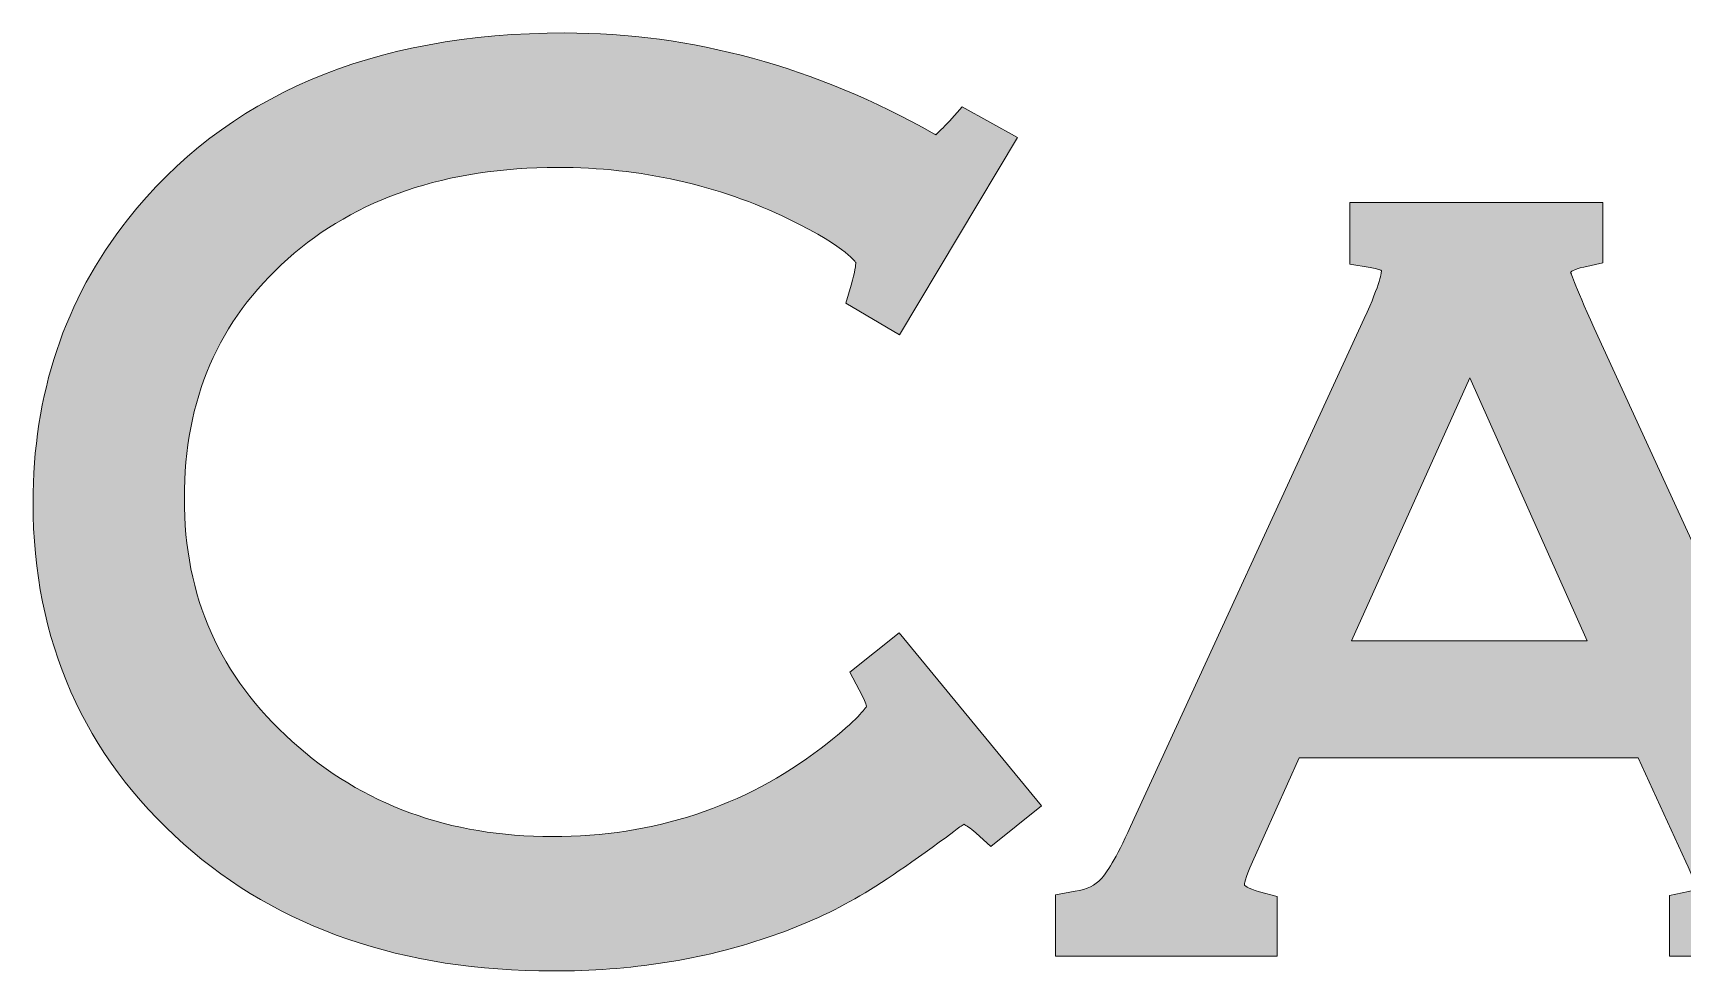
# Model space of a CAD drawing. Header units: inches. Extents: x 1117 to 1992, y -2324 to -585.
# Drawn here: x 1543.75 to 1560.89, y -1636.86 to -1627.12 of the extents above; entities that cross this region are included whole.
import ezdxf

# ---------------------------------------------------------------- set-up
doc = ezdxf.new("R2010")
doc.units = ezdxf.units.IN
doc.header["$MEASUREMENT"] = 0
doc.layers.add('Layer 1', color=7, linetype='Continuous')

# ---------------------------------------------------------------- blocks, each defined once
blk = doc.blocks.new('block 243')
at = {"layer": 'Layer 1', "true_color": 0x010101}
h = blk.add_hatch(color=18, dxfattribs=at)
h.dxf.hatch_style = 2
edge = h.paths.add_edge_path()
edge.add_spline(control_points=[(1552.239, -1633.757), (1552.239, -1633.757), (1552.337, -1633.941), (1552.337, -1633.941), (1552.386, -1634.033), (1552.406, -1634.086), (1552.414, -1634.111), (1552.387, -1634.156), (1552.289, -1634.282), (1551.942, -1634.547), (1551.141, -1635.158), (1550.2, -1635.467), (1549.149, -1635.467), (1548.079, -1635.467), (1547.169, -1635.135), (1546.443, -1634.478), (1545.689, -1633.802), (1545.322, -1632.976), (1545.322, -1631.952), (1545.322, -1630.923), (1545.674, -1630.109), (1546.397, -1629.464), (1547.105, -1628.834), (1548.048, -1628.514), (1549.201, -1628.514), (1550.065, -1628.514), (1550.873, -1628.695), (1551.605, -1629.051), (1552.243, -1629.36), (1552.298, -1629.511), (1552.302, -1629.5), (1552.302, -1629.528), (1552.295, -1629.596), (1552.253, -1629.736), (1552.253, -1629.736), (1552.197, -1629.923), (1552.197, -1629.923), (1552.197, -1629.923), (1552.756, -1630.254), (1552.756, -1630.254), (1552.756, -1630.254), (1553.984, -1628.203), (1553.984, -1628.203), (1553.984, -1628.203), (1553.408, -1627.883), (1553.408, -1627.883), (1553.408, -1627.883), (1553.275, -1628.032), (1553.275, -1628.032), (1553.208, -1628.105), (1553.163, -1628.149), (1553.134, -1628.175), (1553.128, -1628.172), (1553.12, -1628.168), (1553.113, -1628.164), (1551.885, -1627.469), (1550.595, -1627.117), (1549.279, -1627.117), (1547.275, -1627.117), (1545.745, -1627.77), (1544.732, -1629.057), (1544.078, -1629.884), (1543.749, -1630.874), (1543.749, -1632), (1543.749, -1633.43), (1544.277, -1634.622), (1545.317, -1635.544), (1546.303, -1636.419), (1547.593, -1636.863), (1549.154, -1636.863), (1549.958, -1636.863), (1550.708, -1636.746), (1551.381, -1636.516), (1551.709, -1636.406), (1552.016, -1636.27), (1552.293, -1636.112), (1552.564, -1635.957), (1552.908, -1635.722), (1553.32, -1635.414), (1553.371, -1635.373), (1553.406, -1635.351), (1553.427, -1635.338), (1553.45, -1635.35), (1553.49, -1635.375), (1553.55, -1635.429), (1553.55, -1635.429), (1553.707, -1635.57), (1553.707, -1635.57), (1553.707, -1635.57), (1554.233, -1635.148), (1554.233, -1635.148), (1554.233, -1635.148), (1552.752, -1633.35), (1552.752, -1633.35), (1552.752, -1633.35), (1552.239, -1633.757), (1552.239, -1633.757)], knot_values=[0, 0, 0, 0, 1, 1, 1, 2, 2, 2, 3, 3, 3, 4, 4, 4, 5, 5, 5, 6, 6, 6, 7, 7, 7, 8, 8, 8, 9, 9, 9, 10, 10, 10, 11, 11, 11, 12, 12, 12, 13, 13, 13, 14, 14, 14, 15, 15, 15, 16, 16, 16, 17, 17, 17, 18, 18, 18, 19, 19, 19, 20, 20, 20, 21, 21, 21, 22, 22, 22, 23, 23, 23, 24, 24, 24, 25, 25, 25, 26, 26, 26, 27, 27, 27, 28, 28, 28, 29, 29, 29, 30, 30, 30, 31, 31, 31, 32, 32, 32, 32], degree=3, periodic=1)
h = blk.add_hatch(color=18, dxfattribs=at)
h.dxf.hatch_style = 2
edge = h.paths.add_edge_path()
edge.add_spline(control_points=[(1562.672, -1635.885), (1562.605, -1635.811), (1562.488, -1635.642), (1562.307, -1635.254), (1562.307, -1635.254), (1559.977, -1630.183), (1559.977, -1630.183), (1559.761, -1629.707), (1559.734, -1629.591), (1559.731, -1629.603), (1559.731, -1629.603), (1559.758, -1629.574), (1559.869, -1629.549), (1559.869, -1629.549), (1560.066, -1629.506), (1560.066, -1629.506), (1560.066, -1629.506), (1560.066, -1628.878), (1560.066, -1628.878), (1560.066, -1628.878), (1557.439, -1628.878), (1557.439, -1628.878), (1557.439, -1628.878), (1557.439, -1629.518), (1557.439, -1629.518), (1557.439, -1629.518), (1557.65, -1629.552), (1557.65, -1629.552), (1557.731, -1629.565), (1557.765, -1629.586), (1557.766, -1629.587), (1557.766, -1629.598), (1557.761, -1629.707), (1557.587, -1630.084), (1557.587, -1630.084), (1555.158, -1635.361), (1555.158, -1635.361), (1555.003, -1635.704), (1554.906, -1635.847), (1554.852, -1635.907), (1554.791, -1635.972), (1554.704, -1636.015), (1554.584, -1636.035), (1554.584, -1636.035), (1554.377, -1636.072), (1554.377, -1636.072), (1554.377, -1636.072), (1554.377, -1636.709), (1554.377, -1636.709), (1554.377, -1636.709), (1556.683, -1636.709), (1556.683, -1636.709), (1556.683, -1636.709), (1556.683, -1636.09), (1556.683, -1636.09), (1556.683, -1636.09), (1556.498, -1636.04), (1556.498, -1636.04), (1556.368, -1636.005), (1556.341, -1635.968), (1556.342, -1635.968), (1556.342, -1635.966), (1556.344, -1635.907), (1556.425, -1635.73), (1556.425, -1635.73), (1556.911, -1634.647), (1556.911, -1634.647), (1556.911, -1634.647), (1560.434, -1634.647), (1560.434, -1634.647), (1560.434, -1634.647), (1560.93, -1635.728), (1560.93, -1635.728), (1560.997, -1635.876), (1561.03, -1635.964), (1561.048, -1636.012), (1561.027, -1636.019), (1560.998, -1636.029), (1560.958, -1636.037), (1560.958, -1636.037), (1560.76, -1636.079), (1560.76, -1636.079), (1560.76, -1636.079), (1560.76, -1636.708), (1560.76, -1636.708), (1560.76, -1636.708), (1563.167, -1636.708), (1563.167, -1636.708), (1563.167, -1636.708), (1563.167, -1636.066), (1563.167, -1636.066), (1563.167, -1636.066), (1562.954, -1636.034), (1562.954, -1636.034), (1562.837, -1636.016), (1562.746, -1635.968), (1562.672, -1635.885)], knot_values=[0, 0, 0, 0, 1, 1, 1, 2, 2, 2, 3, 3, 3, 4, 4, 4, 5, 5, 5, 6, 6, 6, 7, 7, 7, 8, 8, 8, 9, 9, 9, 10, 10, 10, 11, 11, 11, 12, 12, 12, 13, 13, 13, 14, 14, 14, 15, 15, 15, 16, 16, 16, 17, 17, 17, 18, 18, 18, 19, 19, 19, 20, 20, 20, 21, 21, 21, 22, 22, 22, 23, 23, 23, 24, 24, 24, 25, 25, 25, 26, 26, 26, 27, 27, 27, 28, 28, 28, 29, 29, 29, 30, 30, 30, 31, 31, 31, 32, 32, 32, 32], degree=3, periodic=1)
h.paths.add_polyline_path([(1558.686, -1630.701), (1559.903, -1633.433), (1557.455, -1633.433)])
at = {"layer": 'Layer 1', "lineweight": 0}
blk.add_lwpolyline([(1558.686, -1630.701), (1559.903, -1633.433), (1557.455, -1633.433), (1558.686, -1630.701)], dxfattribs=at)
for points in [[(1552.239, -1633.757), (1552.239, -1633.757), (1552.337, -1633.941), (1552.337, -1633.941), (1552.386, -1634.033), (1552.406, -1634.086), (1552.414, -1634.111), (1552.387, -1634.156), (1552.289, -1634.282), (1551.942, -1634.547), (1551.141, -1635.158), (1550.2, -1635.467), (1549.149, -1635.467), (1548.079, -1635.467), (1547.169, -1635.135), (1546.443, -1634.478), (1545.689, -1633.802), (1545.322, -1632.976), (1545.322, -1631.952), (1545.322, -1630.923), (1545.674, -1630.109), (1546.397, -1629.464), (1547.105, -1628.834), (1548.048, -1628.514), (1549.201, -1628.514), (1550.065, -1628.514), (1550.873, -1628.695), (1551.605, -1629.051), (1552.243, -1629.36), (1552.298, -1629.511), (1552.302, -1629.5), (1552.302, -1629.528), (1552.295, -1629.596), (1552.253, -1629.736), (1552.253, -1629.736), (1552.197, -1629.923), (1552.197, -1629.923), (1552.197, -1629.923), (1552.756, -1630.254), (1552.756, -1630.254), (1552.756, -1630.254), (1553.984, -1628.203), (1553.984, -1628.203), (1553.984, -1628.203), (1553.408, -1627.883), (1553.408, -1627.883), (1553.408, -1627.883), (1553.275, -1628.032), (1553.275, -1628.032), (1553.208, -1628.105), (1553.163, -1628.149), (1553.134, -1628.175), (1553.128, -1628.172), (1553.12, -1628.168), (1553.113, -1628.164), (1551.885, -1627.469), (1550.595, -1627.117), (1549.279, -1627.117), (1547.275, -1627.117), (1545.745, -1627.77), (1544.732, -1629.057), (1544.078, -1629.884), (1543.749, -1630.874), (1543.749, -1632), (1543.749, -1633.43), (1544.277, -1634.622), (1545.317, -1635.544), (1546.303, -1636.419), (1547.593, -1636.863), (1549.154, -1636.863), (1549.958, -1636.863), (1550.708, -1636.746), (1551.381, -1636.516), (1551.709, -1636.406), (1552.016, -1636.27), (1552.293, -1636.112), (1552.564, -1635.957), (1552.908, -1635.722), (1553.32, -1635.414), (1553.371, -1635.373), (1553.406, -1635.351), (1553.427, -1635.338), (1553.45, -1635.35), (1553.49, -1635.375), (1553.55, -1635.429), (1553.55, -1635.429), (1553.707, -1635.57), (1553.707, -1635.57), (1553.707, -1635.57), (1554.233, -1635.148), (1554.233, -1635.148), (1554.233, -1635.148), (1552.752, -1633.35), (1552.752, -1633.35), (1552.752, -1633.35), (1552.239, -1633.757), (1552.239, -1633.757)], [(1562.672, -1635.885), (1562.605, -1635.811), (1562.488, -1635.642), (1562.307, -1635.254), (1562.307, -1635.254), (1559.977, -1630.183), (1559.977, -1630.183), (1559.761, -1629.707), (1559.734, -1629.591), (1559.731, -1629.603), (1559.731, -1629.603), (1559.758, -1629.574), (1559.869, -1629.549), (1559.869, -1629.549), (1560.066, -1629.506), (1560.066, -1629.506), (1560.066, -1629.506), (1560.066, -1628.878), (1560.066, -1628.878), (1560.066, -1628.878), (1557.439, -1628.878), (1557.439, -1628.878), (1557.439, -1628.878), (1557.439, -1629.518), (1557.439, -1629.518), (1557.439, -1629.518), (1557.65, -1629.552), (1557.65, -1629.552), (1557.731, -1629.565), (1557.765, -1629.586), (1557.766, -1629.587), (1557.766, -1629.598), (1557.761, -1629.707), (1557.587, -1630.084), (1557.587, -1630.084), (1555.158, -1635.361), (1555.158, -1635.361), (1555.003, -1635.704), (1554.906, -1635.847), (1554.852, -1635.907), (1554.791, -1635.972), (1554.704, -1636.015), (1554.584, -1636.035), (1554.584, -1636.035), (1554.377, -1636.072), (1554.377, -1636.072), (1554.377, -1636.072), (1554.377, -1636.709), (1554.377, -1636.709), (1554.377, -1636.709), (1556.683, -1636.709), (1556.683, -1636.709), (1556.683, -1636.709), (1556.683, -1636.09), (1556.683, -1636.09), (1556.683, -1636.09), (1556.498, -1636.04), (1556.498, -1636.04), (1556.368, -1636.005), (1556.341, -1635.968), (1556.342, -1635.968), (1556.342, -1635.966), (1556.344, -1635.907), (1556.425, -1635.73), (1556.425, -1635.73), (1556.911, -1634.647), (1556.911, -1634.647), (1556.911, -1634.647), (1560.434, -1634.647), (1560.434, -1634.647), (1560.434, -1634.647), (1560.93, -1635.728), (1560.93, -1635.728), (1560.997, -1635.876), (1561.03, -1635.964), (1561.048, -1636.012), (1561.027, -1636.019), (1560.998, -1636.029), (1560.958, -1636.037), (1560.958, -1636.037), (1560.76, -1636.079), (1560.76, -1636.079), (1560.76, -1636.079), (1560.76, -1636.708), (1560.76, -1636.708), (1560.76, -1636.708), (1563.167, -1636.708), (1563.167, -1636.708), (1563.167, -1636.708), (1563.167, -1636.066), (1563.167, -1636.066), (1563.167, -1636.066), (1562.954, -1636.034), (1562.954, -1636.034), (1562.837, -1636.016), (1562.746, -1635.968), (1562.672, -1635.885)]]:
    blk.add_open_spline(points, degree=3, knots=[0, 0, 0, 0, 1, 1, 1, 2, 2, 2, 3, 3, 3, 4, 4, 4, 5, 5, 5, 6, 6, 6, 7, 7, 7, 8, 8, 8, 9, 9, 9, 10, 10, 10, 11, 11, 11, 12, 12, 12, 13, 13, 13, 14, 14, 14, 15, 15, 15, 16, 16, 16, 17, 17, 17, 18, 18, 18, 19, 19, 19, 20, 20, 20, 21, 21, 21, 22, 22, 22, 23, 23, 23, 24, 24, 24, 25, 25, 25, 26, 26, 26, 27, 27, 27, 28, 28, 28, 29, 29, 29, 30, 30, 30, 31, 31, 31, 32, 32, 32, 32], dxfattribs=at)
blk = doc.blocks.new('block 242')
at = {"layer": 'Layer 1'}
blk.add_blockref('block 243', (0, 0), dxfattribs=at)

msp = doc.modelspace()

# ---------------------------------------------------------------- block references
at = {"layer": 'Layer 1'}
msp.add_blockref('block 242', (0, 0), dxfattribs=at)

doc.saveas('drawing.dxf')
